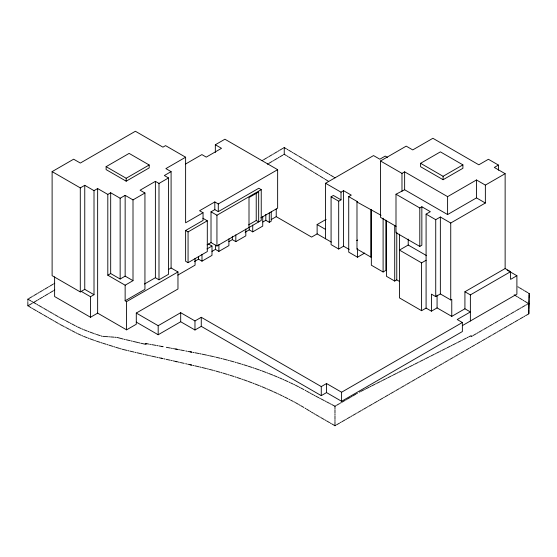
<?xml version="1.0" encoding="UTF-8"?>
<svg xmlns="http://www.w3.org/2000/svg" width="557" height="557" viewBox="0 0 557 557"><rect width="100%" height="100%" fill="white"/><g stroke="black" fill="none" stroke-linecap="round" stroke-linejoin="round"><path stroke-width="0.84" d="M528.802 304.031L528.892 300.857M528.913 300.23L528.934 299.596M528.955 298.97L529.046 296.449M529.066 295.816L529.15 293.504L528.398 293.059M528.892 311.314L528.802 313.835L528.802 310.27M528.913 310.681L528.934 310.054M528.955 309.42L529.046 306.9M529.066 306.273L529.15 300.397M27.85 299.624L28.052 299.025M28.818 298.573L31.867 296.77M32.626 296.324L33.392 295.871M34.151 295.419L37.201 293.616M37.967 293.163L38.725 292.717M39.491 292.265L42.541 290.462M43.3 290.009L44.066 289.556M44.832 289.111L47.881 287.308M48.64 286.855L49.406 286.402M50.165 285.95L53.214 284.147M53.98 283.701L54.739 283.248M262.131 160.632L262.897 160.179M263.656 159.727L266.706 157.923M267.471 157.471L268.23 157.025M268.996 156.573L272.046 154.769M272.805 154.317L273.571 153.864M274.329 153.419L277.379 151.615M278.145 151.163L278.911 150.71M279.67 150.258L282.719 148.454M283.485 148.009L284.244 147.556L286.368 148.816M30.934 307.638L28.052 305.737M28.818 305.285L31.867 303.481M32.626 303.036L33.392 302.583M34.151 302.131L37.201 300.327M37.967 299.875L38.725 299.429M39.491 298.977L42.541 297.173M43.3 296.721L44.066 296.268M44.832 295.823L47.881 294.019M48.64 293.567L49.406 293.114M50.165 292.662L53.214 290.865M53.98 290.413L54.739 289.96M267.471 164.183L268.23 163.737M268.996 163.285L272.046 161.481M272.805 161.029L273.571 160.576M274.329 160.131L277.379 158.327M278.145 157.875L278.911 157.422M279.67 156.97L282.719 155.166M283.485 154.721L284.244 154.268L284.244 147.556M357.497 240.164L356.988 240.464L357.497 240.164M52.114 171.619L80.292 187.89L84.761 185.314L94.008 190.647L94.008 294.702L84.761 289.362L80.292 291.938L52.114 275.673L52.114 171.619L73.635 159.198L80.326 163.055L135.393 131.264L162.916 147.152L165.554 145.635L185.62 157.213L185.62 222.8L203.054 212.732L203.054 220.426L185.62 230.494L185.62 261.268L188.064 262.674L207.301 251.569L207.301 220.795L202.866 218.233M106.115 166.675L129.113 153.398L149.179 164.983L149.179 167.908L126.181 181.185L106.115 169.607L106.115 166.675L126.181 178.261L149.179 164.983M94.008 190.647L97.642 188.551L107.807 194.421L110.676 192.764L120.152 198.236L125.151 195.354L133.005 199.886L144.938 193L144.938 289.348L125.144 300.78L125.144 285.205L107.807 275.2L107.807 194.421M185.62 157.213L165.875 168.611L171.096 171.633L171.096 267.98L177.968 271.948L177.968 288.992L136.291 313.055L136.291 324.244L126.585 329.848L97.642 313.138L90.506 317.26L54.621 296.547L54.621 276.864M215.329 152.451L215.329 144.757L224.91 139.222L277.644 169.669L277.644 208.137L260.767 217.878M171.096 171.633L164.343 175.525L168.52 177.941L168.52 274.295L158.996 279.795L155.389 277.713L144.458 284.028M168.52 177.941L158.996 183.441L155.389 181.359L140.085 190.202L144.938 193M185.37 164.134L201.885 154.595L206.264 157.123L221.505 148.322L215.329 144.757M277.644 169.669L218.288 203.939L214.814 201.933L199.58 210.727L203.054 212.732M211.019 242.594L211.019 211.82L214.814 209.627L218.288 211.632L258.796 188.245L261.24 189.652L261.24 220.426L216.938 246.006L211.019 242.594L207.086 244.857M107.807 275.2L110.676 273.543L120.152 279.015L125.151 276.133L133.005 280.665L133.005 199.886M185.62 230.494L188.064 231.907L207.301 220.795M211.019 211.82L216.938 215.232L261.24 189.652M81.259 291.381L90.506 296.721L94.008 294.702M125.144 285.205L133.005 280.665M168.848 269.282L171.096 267.98M206.995 248.923L211.987 246.041L211.987 255.391L201.989 261.163L198.515 259.158L194.365 261.553M248.617 224.896L256.227 220.502L258.671 221.909L258.671 191.963L249.007 197.547L249.007 227.493M325.573 238.772L325.573 183.267L373.538 155.577L379.825 159.205L385.228 156.085L387.421 157.353M211.973 251.388L215.427 249.39L218.901 251.395L228.906 245.623L228.906 238.828M228.885 241.62L232.346 239.628L235.82 241.634L245.818 235.855L245.818 229.059M245.115 232.255L249.258 229.86L252.732 231.865L262.737 226.093L262.737 216.743M262.904 221.985L265.821 220.3L269.296 222.306L271.224 221.192L271.224 211.841M125.144 300.78L126.585 301.609L177.968 271.948M271.238 219.549L276.23 216.666L311.6 237.087L317.128 233.898L331.262 242.058M177.85 275.095L195.068 265.153L195.068 258.357M396.076 226.344L380.501 217.355L380.501 160.98L406.206 146.136L412.751 149.917L432.893 138.289L478.825 164.809L488.405 159.281L498.438 165.074L498.438 170.191M349.19 249.439L343.578 246.201L338.691 249.021L331.081 244.627L331.081 196.795L333.392 195.458L341.009 199.852L341.009 192.179L325.573 183.267M341.009 192.179L343.578 190.689L351.3 195.145L348.724 196.635L348.724 252.14L357.497 257.209L364.724 253.038M331.081 196.795L338.691 201.188L341.009 199.852M380.501 160.98L401.98 173.38L404.64 171.848L447.598 196.649L476.479 179.974L485.363 185.105L505.136 173.687L505.136 268.53L464.921 291.75L464.921 308.787L451.769 316.383L437.078 307.903L431.417 311.168L426.091 308.098L421.593 310.695L399.466 297.918L399.466 234.149M420.584 163.305L440.392 151.873L462.902 164.865L462.902 168.284L443.094 179.716L420.584 166.724L420.584 163.305L443.094 176.304L462.902 164.865M317.128 233.898L317.128 224.548L326.137 219.347M371.338 256.756L370.823 257.055L356.988 249.063L356.988 201.996L357.497 201.697L348.724 196.635M136.291 313.055L158.181 325.692L180.691 312.7L194.971 320.943L201.272 317.302L321.271 386.586L326.541 383.536L341.594 392.225L462.366 322.503L462.366 331.554L341.594 401.284L326.541 392.594L321.271 395.637L201.272 326.353L194.971 329.995L180.691 321.751L158.181 334.75L136.291 322.106M395.999 194.219L419.79 207.963L421.851 206.772L421.851 245.24L419.79 246.424L395.999 232.687L395.999 194.219L404.64 189.756L447.598 214.556L476.479 197.881L485.363 203.013L485.363 185.105M356.988 201.996L381.065 215.301M498.438 165.074L494.324 167.448L505.136 173.687M356.988 249.063L357.497 248.77L357.497 257.209M426.091 308.098L426.091 214.125L430.338 211.674L421.851 206.772M426.091 214.125L435.727 219.688L440.357 217.014L450.738 223.009L485.363 203.013M426.648 255.684L408.218 245.038L399.466 250.086L421.593 262.862L426.091 260.265M371.338 209.69L371.338 265.195L383.105 271.99L385.855 270.403L385.855 220.099M386.447 220.788L386.447 276.293L394.711 281.062L396.765 279.879L399.494 281.452M431.417 311.168L431.417 294.131L435.727 296.616L440.357 293.943L450.738 299.938L451.769 299.346L451.769 316.383M464.921 291.75L470.373 294.897L510.581 271.677L510.581 279.37L516.896 275.729L516.896 294.131L462.338 325.629M331.895 404.612L334.973 406.227L335.746 405.781M336.519 405.336L339.603 403.553M340.376 403.108L341.149 402.662M341.921 402.217L345.006 400.434M345.779 399.989L346.551 399.543M347.324 399.097L350.409 397.315M351.182 396.869L351.954 396.424M352.727 395.978L355.812 394.196M356.584 393.75L357.357 393.305M472.468 335.899L471.18 336.644L471.18 335.648L468.743 336.881M473.241 335.453L476.326 333.671M477.098 333.225L477.871 332.787M478.637 332.341L481.728 330.559M482.501 330.113L483.267 329.667M484.04 329.222L487.131 327.439M487.897 326.994L488.67 326.548M489.443 326.103L492.527 324.32M493.3 323.875L494.073 323.429M494.846 322.983L497.93 321.201M498.703 320.755L499.476 320.31M500.249 319.864L503.333 318.082M504.106 317.636L504.879 317.191M505.652 316.745L508.736 314.963M509.509 314.517L510.282 314.071M511.054 313.626L514.139 311.843M514.912 311.398L515.685 310.952M516.45 310.507L519.542 308.724M520.315 308.279L521.08 307.833M521.853 307.387L524.945 305.605M525.711 305.159L526.483 304.714M527.256 304.268L528.802 303.377M331.888 423.954L334.973 425.736L335.746 425.29M336.519 424.845L339.603 423.062M340.376 422.617L341.149 422.171M341.921 421.726L345.006 419.943M345.779 419.498L346.551 419.052M347.324 418.606L350.409 416.824M351.182 416.378L351.954 415.933M352.727 415.487L355.812 413.705M356.584 413.259L357.357 412.814M358.13 412.368L361.214 410.586M361.987 410.14L362.76 409.694M363.526 409.249L366.617 407.466M367.39 407.021L368.156 406.575M368.929 406.13L372.02 404.354M372.786 403.909L373.559 403.463M374.332 403.017L377.416 401.235M378.189 400.789L378.962 400.344M379.735 399.898L382.819 398.116M383.592 397.67L384.365 397.225M385.138 396.779L388.222 394.997M388.995 394.551L389.768 394.105M390.541 393.66L393.625 391.877M394.398 391.432L395.171 390.986M395.943 390.541L399.028 388.758M399.801 388.313L400.574 387.867M401.339 387.421L404.431 385.639M405.204 385.193L405.969 384.748M406.742 384.302L409.834 382.52M410.6 382.074L411.372 381.629M412.145 381.183L415.23 379.401M416.002 378.955L416.775 378.509M417.548 378.064L420.632 376.281M421.405 375.836L422.178 375.39M422.951 374.945L426.035 373.162M426.808 372.717L427.581 372.271M428.354 371.825L431.438 370.043M432.211 369.597L432.984 369.152M433.757 368.706L436.841 366.924M437.614 366.478L438.387 366.033M439.153 365.587L442.244 363.805M443.017 363.359L443.783 362.913M444.556 362.468L447.647 360.685M448.413 360.24L449.186 359.794M449.959 359.349L453.043 357.566M453.816 357.121L454.589 356.675M455.361 356.229L458.446 354.454M459.219 354.008L459.991 353.563M460.764 353.117L463.849 351.335M464.622 350.889L465.394 350.444M466.167 349.998L469.252 348.216M470.024 347.77L470.797 347.324M471.57 346.879L474.655 345.096M475.427 344.651L476.2 344.205M476.966 343.76L480.057 341.977M480.83 341.532L481.596 341.086M482.369 340.64L485.46 338.858M486.226 338.412L486.999 337.967M487.772 337.521L490.863 335.739M491.629 335.293L492.402 334.848M493.175 334.402L496.259 332.62M497.032 332.174L497.805 331.728M498.578 331.283L501.662 329.5M502.435 329.055L503.208 328.609M503.981 328.164L507.065 326.381M507.838 325.936L508.611 325.49M509.383 325.044L512.468 323.262M513.241 322.816L514.014 322.371M514.779 321.925L517.871 320.143M518.644 319.697L519.409 319.252M520.182 318.806L523.274 317.024M524.046 316.578L524.812 316.132M525.585 315.687L528.677 313.904M359.376 392.142L360.142 391.752M360.915 391.362L363.993 389.803M364.765 389.413L365.538 389.023M366.304 388.64L369.388 387.08M370.154 386.69L370.927 386.3M371.7 385.91L374.777 384.358M375.55 383.968L376.316 383.578M377.089 383.188L380.173 381.629M380.939 381.246L381.712 380.856M382.478 380.466L385.562 378.906M386.335 378.516L387.101 378.126M387.874 377.743L390.951 376.184M391.724 375.794L392.49 375.404M393.263 375.014L396.347 373.462M397.113 373.072L397.886 372.682M398.652 372.292L401.736 370.732M402.509 370.349L403.275 369.959M404.048 369.57L407.125 368.01M407.898 367.62L408.671 367.23M409.437 366.84L412.521 365.288M413.287 364.898L414.06 364.508M414.833 364.118L417.91 362.565M418.683 362.175L419.449 361.785M420.222 361.396L423.299 359.836M424.072 359.453L424.845 359.063M425.611 358.673L428.695 357.114M429.461 356.724L430.234 356.334M431.007 355.944L434.084 354.391M434.857 354.001L435.623 353.611M436.396 353.222L439.473 351.669M440.246 351.279L441.019 350.889M441.785 350.499L444.869 348.94M445.635 348.55L446.408 348.167M447.18 347.777L450.258 346.217M451.031 345.827L451.797 345.437M452.569 345.048L455.647 343.495M456.42 343.105L457.193 342.715M457.958 342.325L461.043 340.773M461.809 340.383L462.582 339.993M463.354 339.603L466.432 338.043M467.205 337.653L467.971 337.27M103.08 336.351L107.724 336.7M108.65 336.769L109.576 336.839M110.509 336.908L114.22 337.194M115.146 337.264L116.079 337.333M117.005 337.403L123.236 339.067M148.642 344.052L145.203 343.404M149.666 344.24L150.689 344.421M151.706 344.609L156.016 345.396M156.977 345.57L157.993 345.758M159.017 345.946L163.09 346.698L161.335 346.37M166.313 347.296L170.442 348.062M171.396 348.243L172.412 348.438M173.429 348.626L177.495 349.392L175.747 349.065M178.512 349.587L179.528 349.782M180.538 349.97L184.318 350.694M185.78 350.98L186.797 351.175M187.806 351.37L191.859 352.149L190.118 351.815M192.875 352.351L193.885 352.546M194.901 352.741L199.169 353.577M200.04 353.751L201.049 353.946M202.059 354.148L206.556 355.088M148.489 355.429L145.043 354.656M149.506 355.651L150.529 355.874M151.553 356.097L155.863 357.037M156.823 357.246L157.847 357.476M158.863 357.698L162.943 358.597L161.189 358.207M207.552 355.303L208.548 355.526M209.543 355.749L213.519 356.626M163.96 358.826L164.976 359.049M166.167 359.314L170.296 360.233M171.257 360.449L172.273 360.678M173.29 360.908L177.356 361.827L175.608 361.43M178.372 362.057L179.389 362.287M180.405 362.516L184.186 363.373M185.648 363.714L186.665 363.944M187.681 364.181L191.733 365.113L189.986 364.71M192.75 365.343L193.759 365.58M194.776 365.81L199.044 366.805M199.921 367.014L200.931 367.251M201.94 367.488L206.438 368.595M146.728 343.676L146.045 343.516L146.045 344.435L140.754 343.189M124.246 339.31L125.255 339.547M126.272 339.784L130.31 340.731M131.327 340.975L132.336 341.211M133.346 341.448L138.059 342.555M138.735 342.715L139.744 342.952M126.85 350.374L122.268 349.239M127.859 350.611L128.869 350.847M129.878 351.091L133.924 352.038M134.933 352.275L135.943 352.511M136.959 352.748L142.007 353.939M143.024 354.175L144.033 354.412M214.515 356.849L215.287 357.037M216.262 357.274L220.175 358.235M221.157 358.471L222.132 358.715M223.113 358.952L227.416 360.087M207.434 368.852L208.429 369.11M209.425 369.368L213.408 370.398M228.377 360.344L229.331 360.602M230.292 360.866L234.135 361.904M214.403 370.656L215.176 370.878M216.158 371.157L220.071 372.271M221.052 372.549L222.027 372.828M223.009 373.106L227.312 374.408M235.193 362.217L236.133 362.496M237.073 362.774L240.84 363.888M241.78 364.167L242.72 364.445M120.326 348.661L121.294 348.954M115.696 347.255L119.553 348.431M228.273 374.708L229.233 375.007M230.194 375.307L234.037 376.497M102.954 343.244L106.109 344.24M107.069 344.539L108.03 344.839M108.984 345.145L112.82 346.35M113.774 346.649L114.735 346.948M101.2 335.975L102.154 336.282M101.2 342.687L102.154 342.994M243.66 364.724L247.454 365.949M248.38 366.248L252.063 367.439M96.458 334.416L100.246 335.669M96.458 341.128L100.246 342.381M235.096 376.852L236.036 377.173M236.983 377.493L240.749 378.767M241.689 379.08L242.629 379.401M252.982 367.738L253.992 368.093M254.89 368.407L259.388 369.987M260.286 370.308L261.184 370.621M94.593 333.761L95.525 334.089M94.593 340.473L95.525 340.8M89.962 332.09L93.66 333.434M89.962 338.809L93.66 340.146M243.576 379.721L247.371 381.106M248.297 381.448L251.98 382.798M88.138 331.401L89.057 331.742M88.138 338.113L89.057 338.454M262.082 370.941L265.988 372.431M266.866 372.765L267.743 373.099M268.62 373.434L272.763 375.07M252.899 383.132L253.908 383.536M254.814 383.891L259.311 385.674M260.21 386.029L261.108 386.384M83.627 329.633L87.226 331.053M83.627 336.344L87.226 337.765M273.619 375.425L277.031 376.831M277.88 377.186L278.73 377.535M262.013 386.739L265.919 388.41M266.796 388.786L267.673 389.162M268.551 389.538L272.7 391.369M81.872 328.881L82.749 329.257M81.872 335.593L82.749 335.968M279.586 377.89L282.169 379.038M282.998 379.414L283.826 379.783M284.655 380.153L287.962 381.629M77.583 326.931L81.009 328.498M77.583 333.643L81.009 335.21M273.557 391.759L276.968 393.333M277.825 393.722L278.674 394.112M288.972 382.102L289.779 382.485M290.58 382.868L293.003 384.017M293.811 384.4L294.618 384.783M279.53 394.509L282.114 395.79M282.942 396.194L283.771 396.605M284.599 397.016L287.92 398.659M75.947 326.096L76.762 326.513M75.947 332.814L76.762 333.232M300.822 387.999L303.927 389.608M60.26 317.859L63.86 319.725M64.668 320.15L65.482 320.567M60.26 324.571L63.86 326.437M64.668 326.862L65.482 327.279M295.426 385.166L298.51 386.788M299.276 387.192L300.049 387.595M311.488 393.841L313.41 394.857M314.162 395.296L314.935 395.7M315.701 396.111L318.785 397.726M319.558 398.13L320.331 398.534M321.097 398.944L324.181 400.56M324.954 400.963L325.727 401.367M326.493 401.778L329.577 403.393M330.35 403.797L331.123 404.201M288.923 399.188L289.731 399.606M290.538 400.03L292.961 401.305M293.769 401.729L294.576 402.154M70.293 323.13L71.101 323.554M71.909 323.979L75.139 325.678M70.293 329.841L71.101 330.266M71.909 330.691L75.139 332.39M66.269 320.992L69.465 322.712M66.269 327.704L69.465 329.424M305.09 390.262L305.835 390.68M306.587 391.098L309.246 392.588M309.991 393.005L310.736 393.423M300.787 405.691L303.892 407.466M505.136 268.53L510.581 271.677M507.142 270.096L516.896 275.729M464.921 308.787L470.373 311.934L457.22 319.53L462.366 322.503M317.128 224.548L325.573 229.428M208.513 244.036L211.987 246.041M295.384 402.572L298.468 404.354M299.241 404.8L300.014 405.245M311.46 412.11L313.389 413.224M314.141 413.705L314.914 414.15M315.68 414.596L318.771 416.378M319.544 416.824L320.317 417.27M321.083 417.715L324.174 419.498M324.947 419.943L325.713 420.389M326.486 420.834L329.577 422.617M330.343 423.062L331.116 423.508M27.85 299.144L30.934 300.926M31.707 301.372L32.48 301.817M33.253 302.263L36.337 304.045M37.11 304.491L37.883 304.937M38.656 305.382L41.74 307.165M42.513 307.61L43.286 308.056M44.059 308.501L47.143 310.284M47.916 310.729L48.689 311.175M49.455 311.621L52.546 313.403M53.319 313.849L54.085 314.294M54.858 314.74L57.949 316.522M58.715 316.968L59.488 317.413M31.707 308.084L32.48 308.529M33.253 308.975L36.337 310.757M37.11 311.203L37.883 311.648M38.656 312.094L41.74 313.876M42.513 314.322L43.286 314.768M44.059 315.213L47.143 316.996M47.916 317.441L48.689 317.887M49.455 318.332L52.546 320.115M53.319 320.56L54.085 321.006M54.858 321.452L57.949 323.234M58.715 323.68L59.488 324.125M287.113 149.269L287.865 149.715M288.617 150.16L291.61 151.943M292.362 152.395L293.107 152.841M293.859 153.286L296.86 155.069M297.605 155.521L298.357 155.967M299.102 156.413L302.103 158.195M302.855 158.641L303.6 159.093M304.352 159.539L307.346 161.321M308.098 161.767L308.85 162.219M309.595 162.665L312.595 164.447M313.34 164.893L314.092 165.345M314.844 165.791L317.838 167.573M318.59 168.019L319.335 168.472M320.087 168.917L323.081 170.7M323.833 171.145L324.585 171.598M325.33 172.043L328.331 173.826M329.076 174.271L329.828 174.717M330.58 175.17L333.573 176.952M334.325 177.398L335.07 177.843M517.913 286.806L518.658 287.259M519.409 287.704L522.403 289.487M523.155 289.932L523.907 290.378M524.652 290.831L527.653 292.613M284.244 154.268L286.347 155.549M287.099 156.009L287.844 156.468M288.596 156.928L291.59 158.759M292.341 159.218L293.093 159.678M293.838 160.131L296.839 161.969M297.584 162.421L298.336 162.881M299.088 163.34L302.082 165.171M302.834 165.631L303.579 166.09M304.331 166.543L307.332 168.381M308.077 168.834L308.829 169.293M309.581 169.753L312.574 171.584M313.326 172.043L314.071 172.503M314.823 172.955L317.817 174.794M318.569 175.246L319.321 175.706M320.066 176.165L323.067 177.996M323.819 178.456L324.564 178.915M325.316 179.375L328.31 181.206M514.16 294.799L517.161 296.637M517.913 297.09L518.658 297.549M519.409 298.009L522.403 299.84M523.155 300.3L523.907 300.759M524.652 301.212L527.653 303.05M528.398 303.502L529.15 303.962M305.062 408.184L305.807 408.636M306.552 409.096L309.219 410.732M309.964 411.191L310.715 411.651M529.15 293.504L529.15 294.159M529.15 295.05L529.15 297.723M529.15 298.615L529.15 299.506M528.802 304.568L528.802 307.596M528.802 308.487L528.802 309.379M476.479 179.974L476.479 197.881M470.373 294.897L470.373 320.985M450.738 223.009L450.738 299.938M447.598 196.649L447.598 214.556M443.094 176.304L443.094 179.716M440.357 217.014L440.357 293.943M437.078 295.119L437.078 307.903M435.727 219.688L435.727 296.616M421.593 262.862L421.593 310.695M419.79 207.963L419.79 246.424M408.218 239.071L408.218 245.038M404.64 171.848L404.64 189.756M401.98 173.38L401.98 191.288M396.765 232.178L396.765 279.879M394.711 225.557L394.711 281.062M383.105 218.219L383.105 271.99M370.823 209.982L370.823 257.055M343.578 190.689L343.578 246.201M341.594 392.225L341.594 401.284M338.691 201.188L338.691 249.021M334.973 406.227L334.973 408.803M334.973 409.694L334.973 413.259M334.973 414.15L334.973 415.042M334.973 415.933L334.973 419.498M334.973 420.389L334.973 421.28M334.973 421.997L334.973 425.736M326.541 383.536L326.541 392.594M321.271 386.586L321.271 395.637M276.23 209.021L276.23 216.666M269.296 212.955L269.296 222.306M265.821 214.348L265.821 220.3M256.227 193.119L256.227 220.502M252.732 225.07L252.732 231.865M249.258 227.312L249.258 229.86M235.82 234.831L235.82 241.634M232.346 236.231L232.346 239.628M218.901 244.6L218.901 251.395M218.288 203.939L218.288 211.632M216.938 215.232L216.938 246.006M215.427 245.143L215.427 249.39M214.814 201.933L214.814 209.627M201.989 254.368L201.989 261.163M201.272 317.302L201.272 326.353M198.515 256.61L198.515 259.158M194.971 320.943L194.971 329.995M188.064 231.907L188.064 262.674M180.691 312.7L180.691 321.751M158.996 183.441L158.996 279.795M158.181 325.692L158.181 334.75M155.389 181.359L155.389 277.713M126.585 301.609L126.585 329.848M126.181 178.261L126.181 181.185M125.151 195.354L125.151 276.133M120.152 198.236L120.152 279.015M110.676 192.764L110.676 273.543M97.642 188.551L97.642 313.138M90.506 296.721L90.506 317.26M84.761 185.314L84.761 289.362M80.292 187.89L80.292 291.938M27.85 300.515L27.85 301.407M27.85 302.298L27.85 305.856"/></g></svg>
